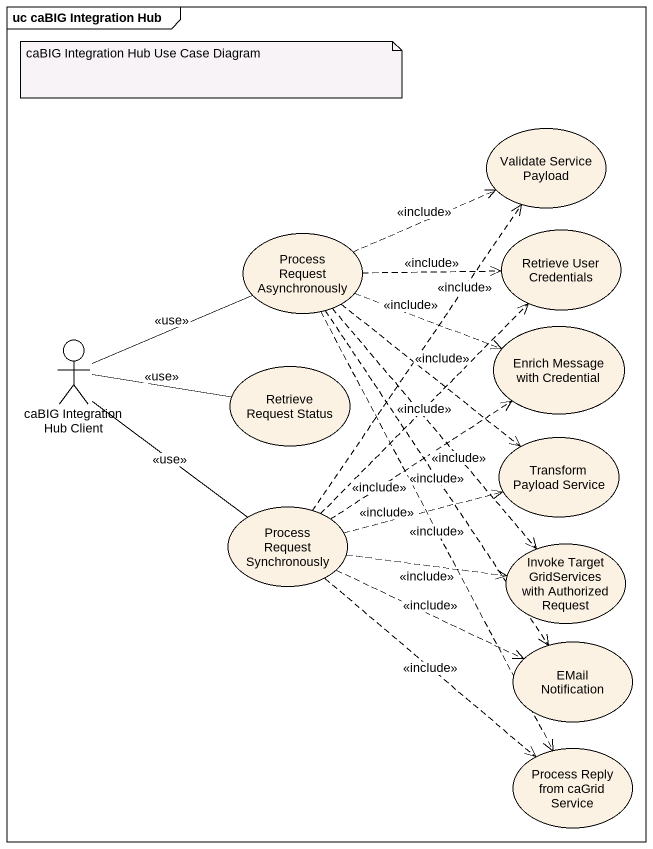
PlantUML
@startuml
mainframe uc caBIG Integration Hub
usecase "Validate Service Payload" as Validate_Service_Payload
usecase "Process Request Asynchronously" as Process_Request
usecase "Retrieve User Credentials" as Retrieve_User_Credentials
actor "caBIG Integration Hub Client" as caBIG_Integration_Hub_Client
usecase "Retrieve Request Status" as Retrieve_Request_Status
usecase "Enrich Message with Credential" as Enrich_Message_with
usecase "Transform Payload Service" as Transform_Payload_Service
usecase "Process Request Synchronously" as Process_Request_2
usecase "Invoke Target GridServices with Authorized Request" as Invoke_Target_GridServices
usecase "EMail Notification" as EMail_Notification
usecase "Process Reply from caGrid Service" as Process_Reply_from_caGrid
Process_Request .right.> Validate_Service_Payload : <<include>>
Process_Request .right.> Retrieve_User_Credentials : <<include>>
Process_Request .right.> Enrich_Message_with : <<include>>
Process_Request ..> Transform_Payload_Service : <<include>>
Process_Request ..> Invoke_Target_GridServices : <<include>>
Process_Request ..> EMail_Notification : <<include>>
Process_Request ..> Process_Reply_from_caGrid : <<include>>
caBIG_Integration_Hub_Client -right- Process_Request : <<use>>
caBIG_Integration_Hub_Client -right- Retrieve_Request_Status : <<use>>
caBIG_Integration_Hub_Client -- Process_Request_2 : <<use>>
Process_Request_2 .up.> Validate_Service_Payload : <<include>>
Process_Request_2 .up.> Retrieve_User_Credentials : <<include>>
Process_Request_2 .up.> Enrich_Message_with : <<include>>
Process_Request_2 .right.> Transform_Payload_Service : <<include>>
Process_Request_2 .right.> Invoke_Target_GridServices : <<include>>
Process_Request_2 .right.> EMail_Notification : <<include>>
Process_Request_2 ..> Process_Reply_from_caGrid : <<include>>
note as N1
  caBIG Integration Hub Use Case Diagram
end note
@enduml
